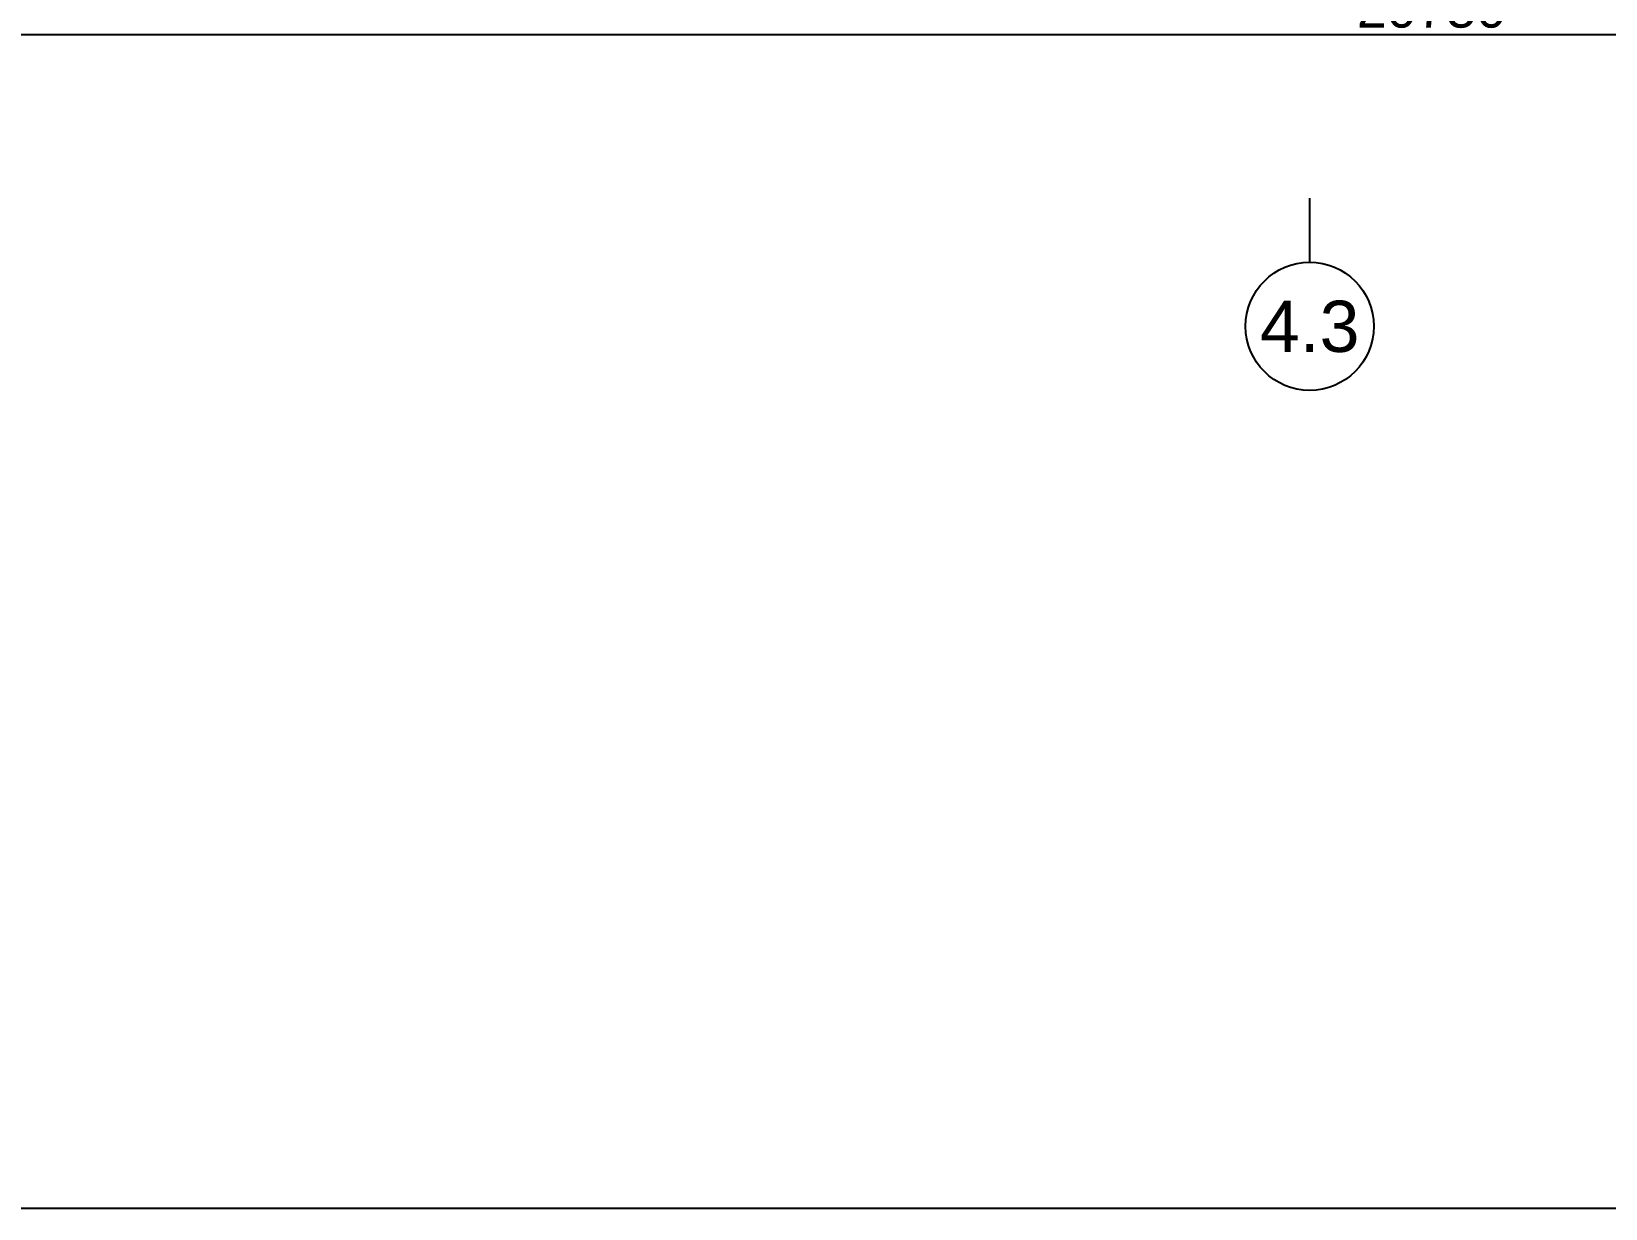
# Model space of a CAD drawing. Header units: millimetres. Extents: x 652937 to 1670132, y 1473552 to 2851037.
# Drawn here: x 827586 to 833724, y 1507049 to 1511641 of the extents above; entities that cross this region are included whole.
import ezdxf
from ezdxf.enums import TextEntityAlignment as Align

# ---------------------------------------------------------------- set-up
doc = ezdxf.new("R2010")
doc.units = ezdxf.units.MM
doc.layers.get('Defpoints').update_dxf_attribs({"color": 255})
for name, color, linetype in [('000 - 0_SYM_DWG_GRID-BUBBLE_MAIN_COLOR_1', 3, 'Continuous'), ('000 - 0_SYM_DWG_GRIDLINE_MAIN_COLOR_1', 3, 'Continuous'), ('000 - 0_SYM_DWG_GRIDLINE_MAIN_COLOR_251', 251, 'Continuous'), ('010 - ASPG_DIMS_NOM', 1, 'Continuous')]:
    doc.layers.add(name, color=color, linetype=linetype)
doc.styles.add('Arial', font='arial.ttf')
doc.styles.add('FAMELINE_FOR_CKST', font='arial.ttf')
doc.styles.add('TA', font='', dxfattribs={"height": 4.5})
doc.styles.get('TA').set_extended_font_data('Cordia New')
doc.dimstyles.new('FAMELINE-CKST_C-C', dxfattribs={"dimtxt": 0.3, "dimasz": 0.15, "dimexe": 0.1, "dimexo": 0.1, "dimgap": 0.05, "dimtad": 1, "dimzin": 0, "dimdsep": 46, "dimtxsty": 'FAMELINE_FOR_CKST', "dimblk": 'ORIGIN', "dimblk1": 'ORIGIN', "dimblk2": 'ORIGIN', "dimsah": 1, "dimcen": 0.1, "dimdle": 0.1, "dimclrd": 256, "dimclre": 256, "dimclrt": 3, "dimadec": 0, "dimazin": 0, "dimtfac": 1, "dimtix": 1, "dimtmove": 2, "dimatfit": 3, "dimfxl": 1, "dimtolj": 1, "dimtzin": 0, "dimlwd": -1, "dimlwe": -1, "dimarcsym": 0})

# ---------------------------------------------------------------- blocks, each defined once
blk = doc.blocks.new('A$C0a204f6e')
at = {"layer": 'Defpoints'}
blk.add_lwpolyline([(775, 0), (0, 0), (0, 443.999987), (775, 443.999987)], close=True, dxfattribs=at)
blk = doc.blocks.new('*U6169')
at = {"layer": '000 - 0_SYM_DWG_GRIDLINE_MAIN_COLOR_1'}
blk.add_line((45, 0), (40, 0), dxfattribs=at)
blk.add_circle((50, 0), 5, dxfattribs=at)
at = {"style": 'TA', "flags": 1}
blk.add_attdef('LOCATION', (6, -6), '', height=4.5, rotation=270, dxfattribs=at)
at = {"layer": '000 - 0_SYM_DWG_GRID-BUBBLE_MAIN_COLOR_1', "style": 'Arial'}
blk.add_attdef('GRID-HEAD', text='', height=4, rotation=90, dxfattribs=at).set_placement((50, 0), align=Align.MIDDLE_CENTER)
blk = doc.blocks.new('_Origin')
at = {"color": 0, "linetype": 'ByBlock', "lineweight": -2}
blk.add_line((0, 0), (-1, 0), dxfattribs=at)
blk.add_circle((0, 0), 0.5, dxfattribs=at)
blk = doc.blocks.new('*D7612')
at = {"layer": '010 - ASPG_DIMS_NOM', "transparency": 16777216}
for p, q in [((0, 100070), (0, 99507.5)), ((20750, 100070), (20750, 99507.5)), ((20675, 99557.5), (75, 99557.5))]:
    blk.add_line(p, q, dxfattribs=at)
at = {"layer": 'Defpoints', "color": 0, "transparency": 16777216}
for p in [(0, 100120), (20750, 100120), (0, 99557.5)]:
    blk.add_point(p, dxfattribs=at)
at = {"layer": '010 - ASPG_DIMS_NOM', "transparency": 16777216, "xscale": 75, "yscale": 75, "zscale": 75, "rotation": 180}
blk.add_blockref('_Origin', (0, 99557.5), dxfattribs=at)
at = {"layer": '010 - ASPG_DIMS_NOM', "transparency": 16777216, "xscale": 75, "yscale": 75, "zscale": 75}
blk.add_blockref('_Origin', (20750, 99557.5), dxfattribs=at)
at = {"layer": '010 - ASPG_DIMS_NOM', "color": 3, "transparency": 16777216, "insert": (10375, 99659.1), "char_height": 150, "attachment_point": 5, "style": 'FAMELINE_FOR_CKST'}
blk.add_mtext('\\A1;20750', dxfattribs=at)
blk = doc.blocks.new('W-1-PP18-ST_ENT3_REV02_20260413-044638_PP18_ENT3_ELE2-DIMS-2')
at = {"layer": '000 - 0_SYM_DWG_GRIDLINE_MAIN_COLOR_251', "color": 6, "xscale": 50, "yscale": 50, "zscale": 50, "rotation": 270}
blk.add_blockref('*U6169', (9900, 100920), dxfattribs=at).add_auto_attribs({'GRID-HEAD': '4.3'})
at = {"layer": '010 - ASPG_DIMS_NOM'}
dim = blk.add_linear_dim(base=(0, 99557.5), p1=(20750, 100120), p2=(0, 100120), dimstyle='FAMELINE-CKST_C-C', override={"dimscale": 500, "dimdec": 0, "dimlfac": 1}, dxfattribs=at)
dim.commit()
dim.dimension.update_dxf_attribs({"geometry": '*D7612', "text_midpoint": (10375, 99659.1)})

msp = doc.modelspace()

# ---------------------------------------------------------------- block references
at = {"color": 6, "xscale": 50, "yscale": 50, "zscale": 50}
msp.add_blockref('A$C0a204f6e', (810350.4505, 1507048.6813), dxfattribs=at)
at = {"color": 6}
msp.add_blockref('W-1-PP18-ST_ENT3_REV02_20260413-044638_PP18_ENT3_ELE2-DIMS-2', (822670.5264, 1412070.4203), dxfattribs=at)

doc.saveas('drawing.dxf')
